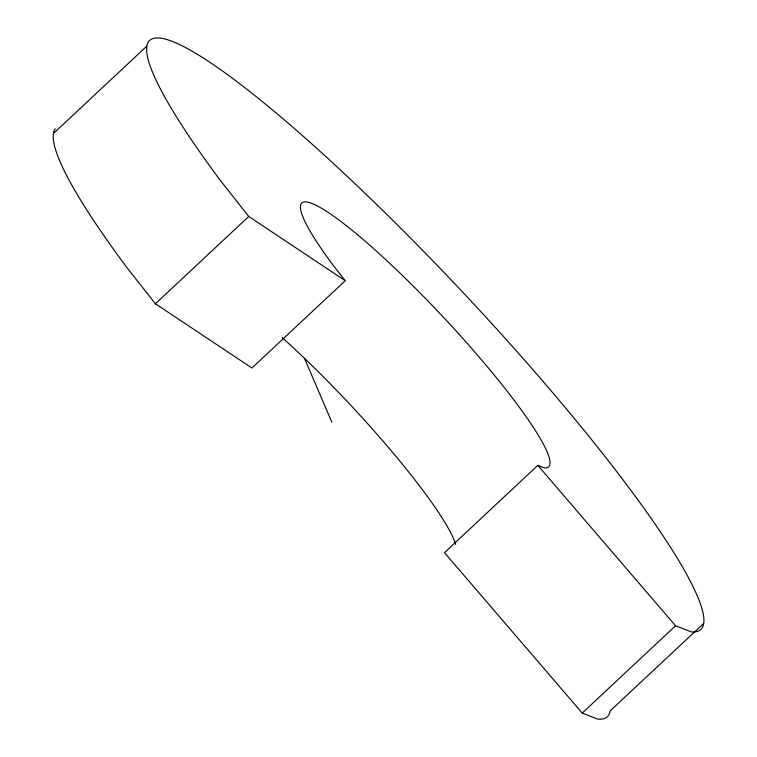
<?xml version="1.0" encoding="UTF-8"?>
<svg xmlns="http://www.w3.org/2000/svg" width="757" height="757" viewBox="0 0 757 757"><rect width="100%" height="100%" fill="white"/><g stroke="black" fill="none" stroke-linecap="round" stroke-linejoin="round"><path stroke-width="1.14" d="M53.444 133.469L146.773 46.168M155.403 303.775L248.731 216.474L345.249 280.705L251.92 368.006L155.403 303.775L126.939 267.628A403.349 56.557 46.9 0 1 55.252 128.775M345.249 280.705L333.373 265.622A180.696 25.341 46.9 0 1 397.803 271.025A180.696 25.341 46.9 0 1 544.311 467.902L537.82 465.366L444.491 552.676L582.228 713.075L597.803 719.15A403.349 56.557 46.9 0 0 610.227 710.832L703.556 623.531M582.228 713.075L675.556 625.774L691.122 631.849A403.349 56.557 46.9 0 0 364.098 192.382A403.349 56.557 46.9 0 0 220.268 180.317L248.731 216.474M537.82 465.366L675.556 625.774M304.484 358.326L331.84 422.151M282.049 337.48A180.696 25.341 46.9 0 1 455.676 544.472"/></g></svg>
